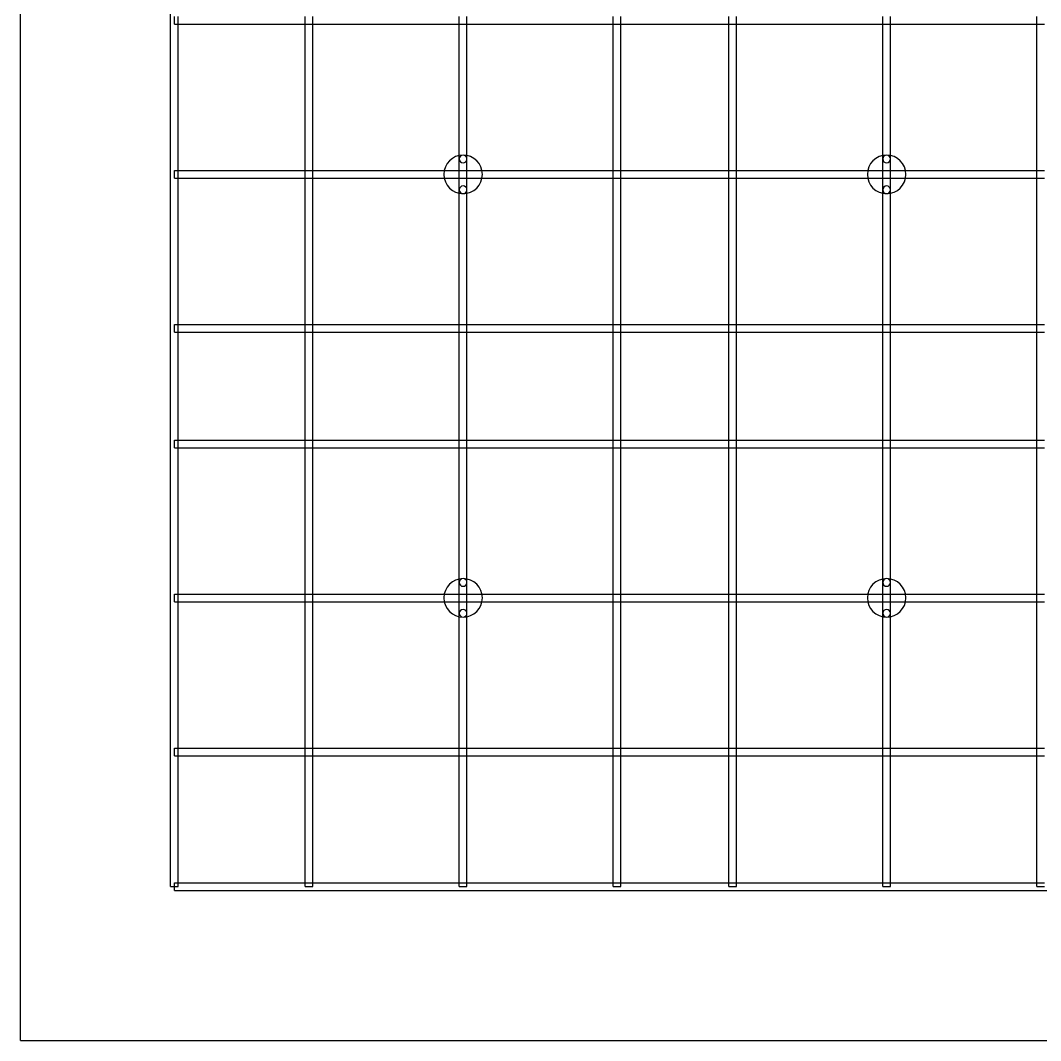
# Model space of a CAD drawing. Header units: millimetres. Extents: x 0 to 500, y 0 to 500.
# Drawn here: x 0 to 132.5, y 0 to 132.5 of the extents above; entities that cross this region are included whole.
import ezdxf

# ---------------------------------------------------------------- set-up
doc = ezdxf.new("R2010")
doc.units = ezdxf.units.MM
doc.layers.add('MDF_Model', color=7, linetype='CONTINUOUS')

msp = doc.modelspace()

# ---------------------------------------------------------------- linework, layer by layer
at = {"layer": 'MDF_Model'}
for p, q in [((0, 0, 6), (0, 500, 6)), ((0, 0), (0, 500)), ((0, 0, 6), (0, 500, 6)), ((0, 0), (0, 500)), ((19.5, 20), (19.5, 480)), ((19.5, 20, 1), (19.5, 480, 1)), ((19.5, 20), (19.5, 480)), ((19.5, 20, 1), (19.5, 480, 1)), ((20, 132, 1), (20, 133, 1)), ((20, 132, 1), (20, 133, 1)), ((20.5, 132, 1), (20.5, 133, 1)), ((20.5, 132, 1), (20.5, 133, 1)), ((37, 132, 1), (37, 133, 1)), ((37, 132, 1), (37, 133, 1)), ((38, 132, 1), (38, 133, 1)), ((38, 132, 1), (38, 133, 1)), ((57, 132, 1), (57, 133, 1)), ((57, 132, 1), (57, 133, 1)), ((58, 132, 1), (58, 133, 1)), ((58, 132, 1), (58, 133, 1)), ((77, 132, 1), (77, 133, 1)), ((77, 132, 1), (77, 133, 1)), ((78, 132, 1), (78, 133, 1)), ((78, 132, 1), (78, 133, 1)), ((92, 132, 1), (92, 133, 1)), ((92, 132, 1), (92, 133, 1)), ((93, 132, 1), (93, 133, 1)), ((93, 132, 1), (93, 133, 1)), ((112, 132, 1), (112, 133, 1)), ((112, 132, 1), (112, 133, 1)), ((113, 132, 1), (113, 133, 1)), ((113, 132, 1), (113, 133, 1)), ((132, 132, 1), (132, 133, 1)), ((132, 132, 1), (132, 133, 1)), ((20, 132, 1), (20.5, 132, 1)), ((20, 132, 1), (20.5, 132, 1)), ((20.5, 113, 1), (20.5, 132, 1)), ((20.5, 113, 1), (20.5, 132, 1)), ((20.5, 132, 1), (20.5, 132)), ((20.5, 113), (20.5, 132)), ((20.5, 132, 1), (37, 132, 1)), ((20.5, 132), (37, 132)), ((20.5, 132, 1), (37, 132, 1)), ((20.5, 132, 1), (20.5, 132)), ((20.5, 113), (20.5, 132)), ((20.5, 132), (37, 132)), ((37, 132), (37, 132, 1)), ((37, 113), (37, 132)), ((37, 132, 1), (38, 132, 1)), ((37, 113, 1), (37, 132, 1)), ((37, 132), (37, 132, 1)), ((37, 113), (37, 132)), ((37, 113, 1), (37, 132, 1)), ((37, 132, 1), (38, 132, 1)), ((38, 132), (57, 132)), ((38, 113), (38, 132)), ((38, 132), (57, 132)), ((38, 132, 1), (57, 132, 1)), ((38, 132), (38, 132, 1)), ((38, 132, 1), (57, 132, 1)), ((38, 113, 1), (38, 132, 1)), ((38, 113, 1), (38, 132, 1)), ((38, 132), (38, 132, 1)), ((38, 113), (38, 132)), ((57, 114.5, 1), (57, 132, 1)), ((57, 132, 1), (58, 132, 1)), ((57, 114.5, 1), (57, 132, 1)), ((57, 132), (57, 132, 1)), ((57, 114.5), (57, 132)), ((57, 132, 1), (58, 132, 1)), ((57, 114.5), (57, 132)), ((57, 132), (57, 132, 1)), ((58, 114.5, 1), (58, 132, 1)), ((58, 114.5, 1), (58, 132, 1)), ((58, 132), (58, 132, 1)), ((58, 114.5), (58, 132)), ((58, 132), (77, 132)), ((58, 114.5), (58, 132)), ((58, 132, 1), (77, 132, 1)), ((58, 132), (77, 132)), ((58, 132, 1), (77, 132, 1)), ((58, 132), (58, 132, 1)), ((77, 113), (77, 132)), ((77, 132), (77, 132, 1)), ((77, 113, 1), (77, 132, 1)), ((77, 132), (77, 132, 1)), ((77, 113), (77, 132)), ((77, 132, 1), (78, 132, 1)), ((77, 113, 1), (77, 132, 1)), ((77, 132, 1), (78, 132, 1)), ((78, 113, 1), (78, 132, 1)), ((78, 132, 1), (92, 132, 1)), ((78, 113, 1), (78, 132, 1)), ((78, 132), (78, 132, 1)), ((78, 113), (78, 132)), ((78, 132), (92, 132)), ((78, 132, 1), (92, 132, 1)), ((78, 132), (78, 132, 1)), ((78, 132), (92, 132)), ((78, 113), (78, 132)), ((92, 132, 1), (93, 132, 1)), ((92, 113, 1), (92, 132, 1)), ((92, 132, 1), (93, 132, 1)), ((92, 132), (92, 132, 1)), ((92, 113, 1), (92, 132, 1)), ((92, 132), (92, 132, 1)), ((92, 113), (92, 132)), ((92, 113), (92, 132)), ((93, 132), (112, 132)), ((93, 113), (93, 132)), ((93, 132), (112, 132)), ((93, 132, 1), (112, 132, 1)), ((93, 132), (93, 132, 1)), ((93, 132, 1), (112, 132, 1)), ((93, 113, 1), (93, 132, 1)), ((93, 132), (93, 132, 1)), ((93, 113), (93, 132)), ((93, 113, 1), (93, 132, 1)), ((112, 114.5, 1), (112, 132, 1)), ((112, 132, 1), (113, 132, 1)), ((112, 114.5, 1), (112, 132, 1)), ((112, 132), (112, 132, 1)), ((112, 114.5), (112, 132)), ((112, 132, 1), (113, 132, 1)), ((112, 114.5), (112, 132)), ((112, 132), (112, 132, 1)), ((113, 114.5, 1), (113, 132, 1)), ((113, 114.5, 1), (113, 132, 1)), ((113, 132), (113, 132, 1)), ((113, 114.5), (113, 132)), ((113, 132), (132, 132)), ((113, 114.5), (113, 132)), ((113, 132, 1), (132, 132, 1)), ((113, 132), (132, 132)), ((113, 132, 1), (132, 132, 1)), ((113, 132), (113, 132, 1)), ((132, 113), (132, 132)), ((132, 132), (132, 132, 1)), ((132, 113, 1), (132, 132, 1)), ((132, 132), (132, 132, 1)), ((132, 113), (132, 132)), ((132, 132, 1), (133, 132, 1)), ((132, 113, 1), (132, 132, 1)), ((132, 132, 1), (133, 132, 1)), ((57, 113, 1), (57, 114.5, 1)), ((57, 113, 1), (57, 114.5, 1)), ((57, 114.5), (57, 114.5, 1)), ((57, 113), (57, 114.5)), ((57, 114.5), (57, 114.5, 1)), ((57, 113), (57, 114.5)), ((57.5, 115, 3), (57.5, 115, 6)), ((57.5, 115, 3), (57.5, 115, 6)), ((58, 114.5, 1), (58, 114.5, 3)), ((58, 114.5, 1), (58, 114.5, 3)), ((58, 113, 1), (58, 114.5, 1)), ((58, 113, 1), (58, 114.5, 1)), ((58, 114.5), (58, 114.5, 1)), ((58, 113), (58, 114.5)), ((58, 114.5), (58, 114.5, 1)), ((58, 113), (58, 114.5)), ((112, 113, 1), (112, 114.5, 1)), ((112, 113, 1), (112, 114.5, 1)), ((112, 114.5), (112, 114.5, 1)), ((112, 113), (112, 114.5)), ((112, 114.5), (112, 114.5, 1)), ((112, 113), (112, 114.5)), ((112.5, 115, 3), (112.5, 115, 6)), ((112.5, 115, 3), (112.5, 115, 6)), ((113, 114.5, 1), (113, 114.5, 3)), ((113, 114.5, 1), (113, 114.5, 3)), ((113, 113, 1), (113, 114.5, 1)), ((113, 113, 1), (113, 114.5, 1)), ((113, 114.5), (113, 114.5, 1)), ((113, 113), (113, 114.5)), ((113, 114.5), (113, 114.5, 1)), ((113, 113), (113, 114.5)), ((20, 113, 1), (20.5, 113, 1)), ((20, 112, 1), (20, 113, 1)), ((20, 113, 1), (20.5, 113, 1)), ((20, 112, 1), (20, 113, 1)), ((20.5, 113, 1), (20.5, 113)), ((20.5, 112, 1), (20.5, 113, 1)), ((20.5, 113), (37, 113)), ((20.5, 113), (37, 113)), ((20.5, 113, 1), (37, 113, 1)), ((20.5, 113, 1), (20.5, 113)), ((20.5, 113, 1), (37, 113, 1)), ((20.5, 112, 1), (20.5, 113, 1)), ((37, 113), (37, 113, 1)), ((37, 112, 1), (37, 113, 1)), ((37, 113), (37, 113, 1)), ((37, 112, 1), (37, 113, 1)), ((37, 113, 1), (38, 113, 1)), ((37, 113, 1), (38, 113, 1)), ((38, 112, 1), (38, 113, 1)), ((38, 113, 1), (57, 113, 1)), ((38, 112, 1), (38, 113, 1)), ((38, 113), (57, 113)), ((38, 113), (57, 113)), ((38, 113, 1), (57, 113, 1)), ((38, 113), (38, 113, 1)), ((38, 113), (38, 113, 1)), ((57, 113, 1), (58, 113, 1)), ((57, 112, 1), (57, 113, 1)), ((57, 113, 1), (58, 113, 1)), ((57, 113), (57, 113, 1)), ((57, 112, 1), (57, 113, 1)), ((57, 113), (57, 113, 1)), ((58, 112, 1), (58, 113, 1)), ((58, 113), (58, 113, 1)), ((58, 113, 1), (77, 113, 1)), ((58, 112, 1), (58, 113, 1)), ((58, 113), (77, 113)), ((58, 113), (77, 113)), ((58, 113, 1), (77, 113, 1)), ((58, 113), (58, 113, 1)), ((77, 112, 1), (77, 113, 1)), ((77, 113), (77, 113, 1)), ((77, 112, 1), (77, 113, 1)), ((77, 113, 1), (78, 113, 1)), ((77, 113), (77, 113, 1)), ((77, 113, 1), (78, 113, 1)), ((78, 112, 1), (78, 113, 1)), ((78, 113, 1), (92, 113, 1)), ((78, 112, 1), (78, 113, 1)), ((78, 113), (78, 113, 1)), ((78, 113), (92, 113)), ((78, 113, 1), (92, 113, 1)), ((78, 113), (78, 113, 1)), ((78, 113), (92, 113)), ((92, 112, 1), (92, 113, 1)), ((92, 113, 1), (93, 113, 1)), ((92, 112, 1), (92, 113, 1)), ((92, 113, 1), (93, 113, 1)), ((92, 113), (92, 113, 1)), ((92, 113), (92, 113, 1)), ((93, 113, 1), (112, 113, 1)), ((93, 112, 1), (93, 113, 1)), ((93, 113), (112, 113)), ((93, 113), (112, 113)), ((93, 113, 1), (112, 113, 1)), ((93, 113), (93, 113, 1)), ((93, 112, 1), (93, 113, 1)), ((93, 113), (93, 113, 1)), ((112, 113, 1), (113, 113, 1)), ((112, 112, 1), (112, 113, 1)), ((112, 113, 1), (113, 113, 1)), ((112, 113), (112, 113, 1)), ((112, 112, 1), (112, 113, 1)), ((112, 113), (112, 113, 1)), ((113, 112, 1), (113, 113, 1)), ((113, 113), (113, 113, 1)), ((113, 113, 1), (132, 113, 1)), ((113, 112, 1), (113, 113, 1)), ((113, 113), (132, 113)), ((113, 113), (132, 113)), ((113, 113, 1), (132, 113, 1)), ((113, 113), (113, 113, 1)), ((132, 112, 1), (132, 113, 1)), ((132, 113), (132, 113, 1)), ((132, 112, 1), (132, 113, 1)), ((132, 113, 1), (133, 113, 1)), ((132, 113), (132, 113, 1)), ((132, 113, 1), (133, 113, 1)), ((20, 112, 1), (20.5, 112, 1)), ((20, 112, 1), (20.5, 112, 1)), ((20.5, 93, 1), (20.5, 112, 1)), ((20.5, 93, 1), (20.5, 112, 1)), ((20.5, 112, 1), (20.5, 112)), ((20.5, 93), (20.5, 112)), ((20.5, 112, 1), (37, 112, 1)), ((20.5, 112), (37, 112)), ((20.5, 112, 1), (37, 112, 1)), ((20.5, 112, 1), (20.5, 112)), ((20.5, 93), (20.5, 112)), ((20.5, 112), (37, 112)), ((37, 112), (37, 112, 1)), ((37, 93), (37, 112)), ((37, 112, 1), (38, 112, 1)), ((37, 93, 1), (37, 112, 1)), ((37, 112), (37, 112, 1)), ((37, 93), (37, 112)), ((37, 93, 1), (37, 112, 1)), ((37, 112, 1), (38, 112, 1)), ((38, 112), (57, 112)), ((38, 93), (38, 112)), ((38, 112), (57, 112)), ((38, 112, 1), (57, 112, 1)), ((38, 112), (38, 112, 1)), ((38, 112, 1), (57, 112, 1)), ((38, 93, 1), (38, 112, 1)), ((38, 93, 1), (38, 112, 1)), ((38, 112), (38, 112, 1)), ((38, 93), (38, 112)), ((57, 110.5, 1), (57, 112, 1)), ((57, 112, 1), (58, 112, 1)), ((57, 110.5, 1), (57, 112, 1)), ((57, 112), (57, 112, 1)), ((57, 110.5), (57, 112)), ((57, 112, 1), (58, 112, 1)), ((57, 110.5), (57, 112)), ((57, 112), (57, 112, 1)), ((58, 110.5, 1), (58, 112, 1)), ((58, 110.5, 1), (58, 112, 1)), ((58, 112), (58, 112, 1)), ((58, 110.5), (58, 112)), ((58, 112), (77, 112)), ((58, 110.5), (58, 112)), ((58, 112, 1), (77, 112, 1)), ((58, 112), (77, 112)), ((58, 112, 1), (77, 112, 1)), ((58, 112), (58, 112, 1)), ((60, 112.5, 3), (60, 112.5, 6)), ((60, 112.5, 3), (60, 112.5, 6)), ((77, 93), (77, 112)), ((77, 112), (77, 112, 1)), ((77, 93, 1), (77, 112, 1)), ((77, 112), (77, 112, 1)), ((77, 93), (77, 112)), ((77, 112, 1), (78, 112, 1)), ((77, 93, 1), (77, 112, 1)), ((77, 112, 1), (78, 112, 1)), ((78, 93, 1), (78, 112, 1)), ((78, 112, 1), (92, 112, 1)), ((78, 93, 1), (78, 112, 1)), ((78, 112), (78, 112, 1)), ((78, 93), (78, 112)), ((78, 112), (92, 112)), ((78, 112, 1), (92, 112, 1)), ((78, 112), (78, 112, 1)), ((78, 112), (92, 112)), ((78, 93), (78, 112)), ((92, 112, 1), (93, 112, 1)), ((92, 93, 1), (92, 112, 1)), ((92, 112, 1), (93, 112, 1)), ((92, 112), (92, 112, 1)), ((92, 93, 1), (92, 112, 1)), ((92, 112), (92, 112, 1)), ((92, 93), (92, 112)), ((92, 93), (92, 112)), ((93, 112), (112, 112)), ((93, 93), (93, 112)), ((93, 112), (112, 112)), ((93, 112, 1), (112, 112, 1)), ((93, 112), (93, 112, 1)), ((93, 112, 1), (112, 112, 1)), ((93, 93, 1), (93, 112, 1)), ((93, 112), (93, 112, 1)), ((93, 93), (93, 112)), ((93, 93, 1), (93, 112, 1)), ((112, 110.5, 1), (112, 112, 1)), ((112, 112, 1), (113, 112, 1)), ((112, 110.5, 1), (112, 112, 1)), ((112, 112), (112, 112, 1)), ((112, 110.5), (112, 112)), ((112, 112, 1), (113, 112, 1)), ((112, 110.5), (112, 112)), ((112, 112), (112, 112, 1)), ((113, 110.5, 1), (113, 112, 1)), ((113, 110.5, 1), (113, 112, 1)), ((113, 112), (113, 112, 1)), ((113, 110.5), (113, 112)), ((113, 112), (132, 112)), ((113, 110.5), (113, 112)), ((113, 112, 1), (132, 112, 1)), ((113, 112), (132, 112)), ((113, 112, 1), (132, 112, 1)), ((113, 112), (113, 112, 1)), ((115, 112.5, 3), (115, 112.5, 6)), ((115, 112.5, 3), (115, 112.5, 6)), ((132, 93), (132, 112)), ((132, 112), (132, 112, 1)), ((132, 93, 1), (132, 112, 1)), ((132, 112), (132, 112, 1)), ((132, 93), (132, 112)), ((132, 112, 1), (133, 112, 1)), ((132, 93, 1), (132, 112, 1)), ((132, 112, 1), (133, 112, 1)), ((57, 93, 1), (57, 110.5, 1)), ((57, 93, 1), (57, 110.5, 1)), ((57, 110.5), (57, 110.5, 1)), ((57, 93), (57, 110.5)), ((57, 110.5), (57, 110.5, 1)), ((57, 93), (57, 110.5)), ((57.5, 110, 3), (57.5, 110, 6)), ((57.5, 110, 3), (57.5, 110, 6)), ((58, 110.5, 1), (58, 110.5, 3)), ((58, 110.5, 1), (58, 110.5, 3)), ((58, 93, 1), (58, 110.5, 1)), ((58, 93, 1), (58, 110.5, 1)), ((58, 110.5), (58, 110.5, 1)), ((58, 93), (58, 110.5)), ((58, 110.5), (58, 110.5, 1)), ((58, 93), (58, 110.5)), ((112, 93, 1), (112, 110.5, 1)), ((112, 93, 1), (112, 110.5, 1)), ((112, 110.5), (112, 110.5, 1)), ((112, 93), (112, 110.5)), ((112, 110.5), (112, 110.5, 1)), ((112, 93), (112, 110.5)), ((112.5, 110, 3), (112.5, 110, 6)), ((112.5, 110, 3), (112.5, 110, 6)), ((113, 110.5, 1), (113, 110.5, 3)), ((113, 110.5, 1), (113, 110.5, 3)), ((113, 93, 1), (113, 110.5, 1)), ((113, 93, 1), (113, 110.5, 1)), ((113, 110.5), (113, 110.5, 1)), ((113, 93), (113, 110.5)), ((113, 110.5), (113, 110.5, 1)), ((113, 93), (113, 110.5)), ((20, 93, 1), (20.5, 93, 1)), ((20, 92, 1), (20, 93, 1)), ((20, 93, 1), (20.5, 93, 1)), ((20, 92, 1), (20, 93, 1)), ((20.5, 93, 1), (20.5, 93)), ((20.5, 92, 1), (20.5, 93, 1)), ((20.5, 93), (37, 93)), ((20.5, 93), (37, 93)), ((20.5, 93, 1), (37, 93, 1)), ((20.5, 93, 1), (20.5, 93)), ((20.5, 93, 1), (37, 93, 1)), ((20.5, 92, 1), (20.5, 93, 1)), ((37, 93), (37, 93, 1)), ((37, 92, 1), (37, 93, 1)), ((37, 93), (37, 93, 1)), ((37, 92, 1), (37, 93, 1)), ((37, 93, 1), (38, 93, 1)), ((37, 93, 1), (38, 93, 1)), ((38, 92, 1), (38, 93, 1)), ((38, 93), (57, 93)), ((38, 93), (57, 93)), ((38, 93, 1), (57, 93, 1)), ((38, 93), (38, 93, 1)), ((38, 93, 1), (57, 93, 1)), ((38, 92, 1), (38, 93, 1)), ((38, 93), (38, 93, 1)), ((57, 93, 1), (58, 93, 1)), ((57, 93), (57, 93, 1)), ((57, 92, 1), (57, 93, 1)), ((57, 93, 1), (58, 93, 1)), ((57, 93), (57, 93, 1)), ((57, 92, 1), (57, 93, 1)), ((58, 93), (58, 93, 1)), ((58, 92, 1), (58, 93, 1)), ((58, 93), (77, 93)), ((58, 93), (77, 93)), ((58, 93, 1), (77, 93, 1)), ((58, 93), (58, 93, 1)), ((58, 93, 1), (77, 93, 1)), ((58, 92, 1), (58, 93, 1)), ((77, 93), (77, 93, 1)), ((77, 92, 1), (77, 93, 1)), ((77, 93), (77, 93, 1)), ((77, 92, 1), (77, 93, 1)), ((77, 93, 1), (78, 93, 1)), ((77, 93, 1), (78, 93, 1)), ((78, 92, 1), (78, 93, 1)), ((78, 93, 1), (92, 93, 1)), ((78, 92, 1), (78, 93, 1)), ((78, 93), (78, 93, 1)), ((78, 93), (92, 93)), ((78, 93, 1), (92, 93, 1)), ((78, 93), (78, 93, 1)), ((78, 93), (92, 93)), ((92, 92, 1), (92, 93, 1)), ((92, 93, 1), (93, 93, 1)), ((92, 92, 1), (92, 93, 1)), ((92, 93, 1), (93, 93, 1)), ((92, 93), (92, 93, 1)), ((92, 93), (92, 93, 1)), ((93, 93), (112, 93)), ((93, 93), (112, 93)), ((93, 93, 1), (112, 93, 1)), ((93, 93), (93, 93, 1)), ((93, 93, 1), (112, 93, 1)), ((93, 92, 1), (93, 93, 1)), ((93, 93), (93, 93, 1)), ((93, 92, 1), (93, 93, 1)), ((112, 93, 1), (113, 93, 1)), ((112, 93), (112, 93, 1)), ((112, 92, 1), (112, 93, 1)), ((112, 93, 1), (113, 93, 1)), ((112, 93), (112, 93, 1)), ((112, 92, 1), (112, 93, 1)), ((113, 93), (113, 93, 1)), ((113, 92, 1), (113, 93, 1)), ((113, 93), (132, 93)), ((113, 93), (132, 93)), ((113, 93, 1), (132, 93, 1)), ((113, 93), (113, 93, 1)), ((113, 93, 1), (132, 93, 1)), ((113, 92, 1), (113, 93, 1)), ((132, 93), (132, 93, 1)), ((132, 92, 1), (132, 93, 1)), ((132, 93), (132, 93, 1)), ((132, 92, 1), (132, 93, 1)), ((132, 93, 1), (133, 93, 1)), ((132, 93, 1), (133, 93, 1)), ((20, 92, 1), (20.5, 92, 1)), ((20, 92, 1), (20.5, 92, 1)), ((20.5, 78, 1), (20.5, 92, 1)), ((20.5, 78, 1), (20.5, 92, 1)), ((20.5, 92, 1), (20.5, 92)), ((20.5, 78), (20.5, 92)), ((20.5, 92, 1), (37, 92, 1)), ((20.5, 92), (37, 92)), ((20.5, 92, 1), (37, 92, 1)), ((20.5, 92, 1), (20.5, 92)), ((20.5, 78), (20.5, 92)), ((20.5, 92), (37, 92)), ((37, 92), (37, 92, 1)), ((37, 78), (37, 92)), ((37, 92, 1), (38, 92, 1)), ((37, 78, 1), (37, 92, 1)), ((37, 92), (37, 92, 1)), ((37, 78), (37, 92)), ((37, 78, 1), (37, 92, 1)), ((37, 92, 1), (38, 92, 1)), ((38, 92, 1), (57, 92, 1)), ((38, 78, 1), (38, 92, 1)), ((38, 92), (57, 92)), ((38, 92, 1), (57, 92, 1)), ((38, 92), (38, 92, 1)), ((38, 78, 1), (38, 92, 1)), ((38, 92), (38, 92, 1)), ((38, 78), (38, 92)), ((38, 92), (57, 92)), ((38, 78), (38, 92)), ((57, 92, 1), (58, 92, 1)), ((57, 78, 1), (57, 92, 1)), ((57, 92, 1), (58, 92, 1)), ((57, 78, 1), (57, 92, 1)), ((57, 92), (57, 92, 1)), ((57, 78), (57, 92)), ((57, 92), (57, 92, 1)), ((57, 78), (57, 92)), ((58, 78, 1), (58, 92, 1)), ((58, 92, 1), (77, 92, 1)), ((58, 78, 1), (58, 92, 1)), ((58, 92), (58, 92, 1)), ((58, 78), (58, 92)), ((58, 92), (77, 92)), ((58, 92, 1), (77, 92, 1)), ((58, 92), (58, 92, 1)), ((58, 78), (58, 92)), ((58, 92), (77, 92)), ((77, 92, 1), (78, 92, 1)), ((77, 92), (77, 92, 1)), ((77, 78), (77, 92)), ((77, 78, 1), (77, 92, 1)), ((77, 92), (77, 92, 1)), ((77, 78), (77, 92)), ((77, 78, 1), (77, 92, 1)), ((77, 92, 1), (78, 92, 1)), ((78, 78, 1), (78, 92, 1)), ((78, 92, 1), (92, 92, 1)), ((78, 78, 1), (78, 92, 1)), ((78, 92), (78, 92, 1)), ((78, 78), (78, 92)), ((78, 92), (92, 92)), ((78, 92, 1), (92, 92, 1)), ((78, 92), (78, 92, 1)), ((78, 92), (92, 92)), ((78, 78), (78, 92)), ((92, 92, 1), (93, 92, 1)), ((92, 78, 1), (92, 92, 1)), ((92, 92, 1), (93, 92, 1)), ((92, 78, 1), (92, 92, 1)), ((92, 92), (92, 92, 1)), ((92, 78), (92, 92)), ((92, 92), (92, 92, 1)), ((92, 78), (92, 92)), ((93, 92, 1), (112, 92, 1)), ((93, 92), (112, 92)), ((93, 92, 1), (112, 92, 1)), ((93, 92), (93, 92, 1)), ((93, 92), (112, 92)), ((93, 78), (93, 92)), ((93, 78, 1), (93, 92, 1)), ((93, 92), (93, 92, 1)), ((93, 78), (93, 92)), ((93, 78, 1), (93, 92, 1)), ((112, 92, 1), (113, 92, 1)), ((112, 78, 1), (112, 92, 1)), ((112, 92, 1), (113, 92, 1)), ((112, 78, 1), (112, 92, 1)), ((112, 92), (112, 92, 1)), ((112, 78), (112, 92)), ((112, 92), (112, 92, 1)), ((112, 78), (112, 92)), ((113, 78, 1), (113, 92, 1)), ((113, 92, 1), (132, 92, 1)), ((113, 78, 1), (113, 92, 1)), ((113, 92), (113, 92, 1)), ((113, 78), (113, 92)), ((113, 92), (132, 92)), ((113, 92, 1), (132, 92, 1)), ((113, 92), (113, 92, 1)), ((113, 78), (113, 92)), ((113, 92), (132, 92)), ((132, 92, 1), (133, 92, 1)), ((132, 92), (132, 92, 1)), ((132, 78), (132, 92)), ((132, 78, 1), (132, 92, 1)), ((132, 92), (132, 92, 1)), ((132, 78), (132, 92)), ((132, 78, 1), (132, 92, 1)), ((132, 92, 1), (133, 92, 1)), ((20, 78, 1), (20.5, 78, 1)), ((20, 77, 1), (20, 78, 1)), ((20, 78, 1), (20.5, 78, 1)), ((20, 77, 1), (20, 78, 1)), ((20, 77, 1), (20.5, 77, 1)), ((20, 77, 1), (20.5, 77, 1)), ((20.5, 78, 1), (20.5, 78)), ((20.5, 77, 1), (20.5, 78, 1)), ((20.5, 78), (37, 78)), ((20.5, 78), (37, 78)), ((20.5, 78, 1), (37, 78, 1)), ((20.5, 78, 1), (20.5, 78)), ((20.5, 78, 1), (37, 78, 1)), ((20.5, 77, 1), (20.5, 78, 1)), ((20.5, 58, 1), (20.5, 77, 1)), ((20.5, 58, 1), (20.5, 77, 1)), ((20.5, 77, 1), (20.5, 77)), ((20.5, 58), (20.5, 77)), ((20.5, 77, 1), (37, 77, 1)), ((20.5, 77), (37, 77)), ((20.5, 77, 1), (37, 77, 1)), ((20.5, 77, 1), (20.5, 77)), ((20.5, 58), (20.5, 77)), ((20.5, 77), (37, 77)), ((37, 78), (37, 78, 1)), ((37, 77, 1), (37, 78, 1)), ((37, 78), (37, 78, 1)), ((37, 77, 1), (37, 78, 1)), ((37, 78, 1), (38, 78, 1)), ((37, 78, 1), (38, 78, 1)), ((37, 77), (37, 77, 1)), ((37, 58), (37, 77)), ((37, 77, 1), (38, 77, 1)), ((37, 58, 1), (37, 77, 1)), ((37, 77), (37, 77, 1)), ((37, 58), (37, 77)), ((37, 58, 1), (37, 77, 1)), ((37, 77, 1), (38, 77, 1)), ((38, 77, 1), (38, 78, 1)), ((38, 78, 1), (57, 78, 1)), ((38, 77, 1), (38, 78, 1)), ((38, 78), (57, 78)), ((38, 78, 1), (57, 78, 1)), ((38, 78), (38, 78, 1)), ((38, 78), (38, 78, 1)), ((38, 78), (57, 78)), ((38, 77), (57, 77)), ((38, 58), (38, 77)), ((38, 77), (57, 77)), ((38, 77, 1), (57, 77, 1)), ((38, 77), (38, 77, 1)), ((38, 77, 1), (57, 77, 1)), ((38, 58, 1), (38, 77, 1)), ((38, 58, 1), (38, 77, 1)), ((38, 77), (38, 77, 1)), ((38, 58), (38, 77)), ((57, 77, 1), (57, 78, 1)), ((57, 78, 1), (58, 78, 1)), ((57, 77, 1), (57, 78, 1)), ((57, 78, 1), (58, 78, 1)), ((57, 78), (57, 78, 1)), ((57, 78), (57, 78, 1)), ((57, 59.5, 1), (57, 77, 1)), ((57, 77, 1), (58, 77, 1)), ((57, 59.5, 1), (57, 77, 1)), ((57, 77), (57, 77, 1)), ((57, 59.5), (57, 77)), ((57, 77, 1), (58, 77, 1)), ((57, 59.5), (57, 77)), ((57, 77), (57, 77, 1)), ((58, 77, 1), (58, 78, 1)), ((58, 78, 1), (77, 78, 1)), ((58, 77, 1), (58, 78, 1)), ((58, 78), (58, 78, 1)), ((58, 78), (77, 78)), ((58, 78, 1), (77, 78, 1)), ((58, 78), (58, 78, 1)), ((58, 78), (77, 78)), ((58, 59.5, 1), (58, 77, 1)), ((58, 59.5, 1), (58, 77, 1)), ((58, 77), (58, 77, 1)), ((58, 59.5), (58, 77)), ((58, 77), (77, 77)), ((58, 59.5), (58, 77)), ((58, 77, 1), (77, 77, 1)), ((58, 77), (77, 77)), ((58, 77, 1), (77, 77, 1)), ((58, 77), (58, 77, 1)), ((77, 77, 1), (77, 78, 1)), ((77, 78), (77, 78, 1)), ((77, 77, 1), (77, 78, 1)), ((77, 78, 1), (78, 78, 1)), ((77, 78), (77, 78, 1)), ((77, 78, 1), (78, 78, 1)), ((77, 58), (77, 77)), ((77, 77), (77, 77, 1)), ((77, 58, 1), (77, 77, 1)), ((77, 77), (77, 77, 1)), ((77, 58), (77, 77)), ((77, 77, 1), (78, 77, 1)), ((77, 58, 1), (77, 77, 1)), ((77, 77, 1), (78, 77, 1)), ((78, 77, 1), (78, 78, 1)), ((78, 78, 1), (92, 78, 1)), ((78, 77, 1), (78, 78, 1)), ((78, 78), (78, 78, 1)), ((78, 78), (92, 78)), ((78, 78, 1), (92, 78, 1)), ((78, 78), (78, 78, 1)), ((78, 78), (92, 78)), ((78, 58, 1), (78, 77, 1)), ((78, 77, 1), (92, 77, 1)), ((78, 58, 1), (78, 77, 1)), ((78, 77), (78, 77, 1)), ((78, 58), (78, 77)), ((78, 77), (92, 77)), ((78, 77, 1), (92, 77, 1)), ((78, 77), (78, 77, 1)), ((78, 77), (92, 77)), ((78, 58), (78, 77)), ((92, 77, 1), (92, 78, 1)), ((92, 78, 1), (93, 78, 1)), ((92, 77, 1), (92, 78, 1)), ((92, 78, 1), (93, 78, 1)), ((92, 78), (92, 78, 1)), ((92, 78), (92, 78, 1)), ((92, 77, 1), (93, 77, 1)), ((92, 58, 1), (92, 77, 1)), ((92, 77, 1), (93, 77, 1)), ((92, 77), (92, 77, 1)), ((92, 58, 1), (92, 77, 1)), ((92, 77), (92, 77, 1)), ((92, 58), (92, 77)), ((92, 58), (92, 77)), ((93, 78, 1), (112, 78, 1)), ((93, 77, 1), (93, 78, 1)), ((93, 78), (112, 78)), ((93, 78, 1), (112, 78, 1)), ((93, 78), (93, 78, 1)), ((93, 77, 1), (93, 78, 1)), ((93, 78), (112, 78)), ((93, 78), (93, 78, 1)), ((93, 77), (112, 77)), ((93, 58), (93, 77)), ((93, 77), (112, 77)), ((93, 77, 1), (112, 77, 1)), ((93, 77), (93, 77, 1)), ((93, 77, 1), (112, 77, 1)), ((93, 58, 1), (93, 77, 1)), ((93, 77), (93, 77, 1)), ((93, 58), (93, 77)), ((93, 58, 1), (93, 77, 1)), ((112, 77, 1), (112, 78, 1)), ((112, 78, 1), (113, 78, 1)), ((112, 77, 1), (112, 78, 1)), ((112, 78, 1), (113, 78, 1)), ((112, 78), (112, 78, 1)), ((112, 78), (112, 78, 1)), ((112, 59.5, 1), (112, 77, 1)), ((112, 77, 1), (113, 77, 1)), ((112, 59.5, 1), (112, 77, 1)), ((112, 77), (112, 77, 1)), ((112, 59.5), (112, 77)), ((112, 77, 1), (113, 77, 1)), ((112, 59.5), (112, 77)), ((112, 77), (112, 77, 1)), ((113, 77, 1), (113, 78, 1)), ((113, 78, 1), (132, 78, 1)), ((113, 77, 1), (113, 78, 1)), ((113, 78), (113, 78, 1)), ((113, 78), (132, 78)), ((113, 78, 1), (132, 78, 1)), ((113, 78), (113, 78, 1)), ((113, 78), (132, 78)), ((113, 59.5, 1), (113, 77, 1)), ((113, 59.5, 1), (113, 77, 1)), ((113, 77), (113, 77, 1)), ((113, 59.5), (113, 77)), ((113, 77), (132, 77)), ((113, 59.5), (113, 77)), ((113, 77, 1), (132, 77, 1)), ((113, 77), (132, 77)), ((113, 77, 1), (132, 77, 1)), ((113, 77), (113, 77, 1)), ((132, 77, 1), (132, 78, 1)), ((132, 78), (132, 78, 1)), ((132, 77, 1), (132, 78, 1)), ((132, 78, 1), (133, 78, 1)), ((132, 78), (132, 78, 1)), ((132, 78, 1), (133, 78, 1)), ((132, 58), (132, 77)), ((132, 77), (132, 77, 1)), ((132, 58, 1), (132, 77, 1)), ((132, 77), (132, 77, 1)), ((132, 58), (132, 77)), ((132, 77, 1), (133, 77, 1)), ((132, 58, 1), (132, 77, 1)), ((132, 77, 1), (133, 77, 1)), ((57.5, 60, 3), (57.5, 60, 6)), ((57.5, 60, 3), (57.5, 60, 6)), ((112.5, 60, 3), (112.5, 60, 6)), ((112.5, 60, 3), (112.5, 60, 6)), ((57, 58, 1), (57, 59.5, 1)), ((57, 58, 1), (57, 59.5, 1)), ((57, 59.5), (57, 59.5, 1)), ((57, 58), (57, 59.5)), ((57, 59.5), (57, 59.5, 1)), ((57, 58), (57, 59.5)), ((58, 59.5, 1), (58, 59.5, 3)), ((58, 59.5, 1), (58, 59.5, 3)), ((58, 58, 1), (58, 59.5, 1)), ((58, 58, 1), (58, 59.5, 1)), ((58, 59.5), (58, 59.5, 1)), ((58, 58), (58, 59.5)), ((58, 59.5), (58, 59.5, 1)), ((58, 58), (58, 59.5)), ((112, 58, 1), (112, 59.5, 1)), ((112, 58, 1), (112, 59.5, 1)), ((112, 59.5), (112, 59.5, 1)), ((112, 58), (112, 59.5)), ((112, 59.5), (112, 59.5, 1)), ((112, 58), (112, 59.5)), ((113, 59.5, 1), (113, 59.5, 3)), ((113, 59.5, 1), (113, 59.5, 3)), ((113, 58, 1), (113, 59.5, 1)), ((113, 58, 1), (113, 59.5, 1)), ((113, 59.5), (113, 59.5, 1)), ((113, 58), (113, 59.5)), ((113, 59.5), (113, 59.5, 1)), ((113, 58), (113, 59.5)), ((20, 58, 1), (20.5, 58, 1)), ((20, 57, 1), (20, 58, 1)), ((20, 58, 1), (20.5, 58, 1)), ((20, 57, 1), (20, 58, 1)), ((20, 57, 1), (20.5, 57, 1)), ((20, 57, 1), (20.5, 57, 1)), ((20.5, 58, 1), (20.5, 58)), ((20.5, 57, 1), (20.5, 58, 1)), ((20.5, 58), (37, 58)), ((20.5, 58), (37, 58)), ((20.5, 58, 1), (37, 58, 1)), ((20.5, 58, 1), (20.5, 58)), ((20.5, 58, 1), (37, 58, 1)), ((20.5, 57, 1), (20.5, 58, 1)), ((20.5, 38, 1), (20.5, 57, 1)), ((20.5, 38, 1), (20.5, 57, 1)), ((20.5, 57, 1), (20.5, 57)), ((20.5, 38), (20.5, 57)), ((20.5, 57, 1), (37, 57, 1)), ((20.5, 57), (37, 57)), ((20.5, 57, 1), (37, 57, 1)), ((20.5, 57, 1), (20.5, 57)), ((20.5, 38), (20.5, 57)), ((20.5, 57), (37, 57)), ((37, 58), (37, 58, 1)), ((37, 57, 1), (37, 58, 1)), ((37, 58), (37, 58, 1)), ((37, 57, 1), (37, 58, 1)), ((37, 58, 1), (38, 58, 1)), ((37, 58, 1), (38, 58, 1)), ((37, 57), (37, 57, 1)), ((37, 38), (37, 57)), ((37, 57, 1), (38, 57, 1)), ((37, 38, 1), (37, 57, 1)), ((37, 57), (37, 57, 1)), ((37, 38), (37, 57)), ((37, 38, 1), (37, 57, 1)), ((37, 57, 1), (38, 57, 1)), ((38, 57, 1), (38, 58, 1)), ((38, 58, 1), (57, 58, 1)), ((38, 57, 1), (38, 58, 1)), ((38, 58), (57, 58)), ((38, 58), (57, 58)), ((38, 58, 1), (57, 58, 1)), ((38, 58), (38, 58, 1)), ((38, 58), (38, 58, 1)), ((38, 38), (38, 57)), ((38, 57), (57, 57)), ((38, 57), (57, 57)), ((38, 57, 1), (57, 57, 1)), ((38, 57), (38, 57, 1)), ((38, 57, 1), (57, 57, 1)), ((38, 38, 1), (38, 57, 1)), ((38, 38, 1), (38, 57, 1)), ((38, 57), (38, 57, 1)), ((38, 38), (38, 57)), ((57, 58, 1), (58, 58, 1)), ((57, 57, 1), (57, 58, 1)), ((57, 58, 1), (58, 58, 1)), ((57, 58), (57, 58, 1)), ((57, 57, 1), (57, 58, 1)), ((57, 58), (57, 58, 1)), ((57, 55.5, 1), (57, 57, 1)), ((57, 57, 1), (58, 57, 1)), ((57, 55.5, 1), (57, 57, 1)), ((57, 57), (57, 57, 1)), ((57, 55.5), (57, 57)), ((57, 57, 1), (58, 57, 1)), ((57, 55.5), (57, 57)), ((57, 57), (57, 57, 1)), ((58, 57, 1), (58, 58, 1)), ((58, 58), (58, 58, 1)), ((58, 58, 1), (77, 58, 1)), ((58, 57, 1), (58, 58, 1)), ((58, 58), (77, 58)), ((58, 58), (77, 58)), ((58, 58, 1), (77, 58, 1)), ((58, 58), (58, 58, 1)), ((58, 55.5, 1), (58, 57, 1)), ((58, 55.5, 1), (58, 57, 1)), ((58, 57), (58, 57, 1)), ((58, 55.5), (58, 57)), ((58, 55.5), (58, 57)), ((58, 57), (77, 57)), ((58, 57, 1), (77, 57, 1)), ((58, 57), (77, 57)), ((58, 57, 1), (77, 57, 1)), ((58, 57), (58, 57, 1)), ((60, 57.5, 3), (60, 57.5, 6)), ((60, 57.5, 3), (60, 57.5, 6)), ((77, 57, 1), (77, 58, 1)), ((77, 58), (77, 58, 1)), ((77, 57, 1), (77, 58, 1)), ((77, 58, 1), (78, 58, 1)), ((77, 58), (77, 58, 1)), ((77, 58, 1), (78, 58, 1)), ((77, 38), (77, 57)), ((77, 57), (77, 57, 1)), ((77, 38, 1), (77, 57, 1)), ((77, 57, 1), (78, 57, 1)), ((77, 38, 1), (77, 57, 1)), ((77, 57), (77, 57, 1)), ((77, 38), (77, 57)), ((77, 57, 1), (78, 57, 1)), ((78, 57, 1), (78, 58, 1)), ((78, 58, 1), (92, 58, 1)), ((78, 57, 1), (78, 58, 1)), ((78, 58), (78, 58, 1)), ((78, 58), (92, 58)), ((78, 58, 1), (92, 58, 1)), ((78, 58), (78, 58, 1)), ((78, 58), (92, 58)), ((78, 38, 1), (78, 57, 1)), ((78, 38, 1), (78, 57, 1)), ((78, 57), (78, 57, 1)), ((78, 38), (78, 57)), ((78, 57, 1), (92, 57, 1)), ((78, 57), (92, 57)), ((78, 57, 1), (92, 57, 1)), ((78, 57), (78, 57, 1)), ((78, 38), (78, 57)), ((78, 57), (92, 57)), ((92, 57, 1), (92, 58, 1)), ((92, 58, 1), (93, 58, 1)), ((92, 57, 1), (92, 58, 1)), ((92, 58, 1), (93, 58, 1)), ((92, 58), (92, 58, 1)), ((92, 58), (92, 58, 1)), ((92, 38, 1), (92, 57, 1)), ((92, 57, 1), (93, 57, 1)), ((92, 57, 1), (93, 57, 1)), ((92, 38, 1), (92, 57, 1)), ((92, 57), (92, 57, 1)), ((92, 38), (92, 57)), ((92, 57), (92, 57, 1)), ((92, 38), (92, 57)), ((93, 58, 1), (112, 58, 1)), ((93, 57, 1), (93, 58, 1)), ((93, 58), (112, 58)), ((93, 58), (112, 58)), ((93, 58, 1), (112, 58, 1)), ((93, 58), (93, 58, 1)), ((93, 57, 1), (93, 58, 1)), ((93, 58), (93, 58, 1)), ((93, 38), (93, 57)), ((93, 57), (112, 57)), ((93, 57), (112, 57)), ((93, 57, 1), (112, 57, 1)), ((93, 57), (93, 57, 1)), ((93, 57, 1), (112, 57, 1)), ((93, 38, 1), (93, 57, 1)), ((93, 38, 1), (93, 57, 1)), ((93, 57), (93, 57, 1)), ((93, 38), (93, 57)), ((112, 58, 1), (113, 58, 1)), ((112, 57, 1), (112, 58, 1)), ((112, 58, 1), (113, 58, 1)), ((112, 58), (112, 58, 1)), ((112, 57, 1), (112, 58, 1)), ((112, 58), (112, 58, 1)), ((112, 55.5, 1), (112, 57, 1)), ((112, 57, 1), (113, 57, 1)), ((112, 55.5, 1), (112, 57, 1)), ((112, 57), (112, 57, 1)), ((112, 55.5), (112, 57)), ((112, 57, 1), (113, 57, 1)), ((112, 55.5), (112, 57)), ((112, 57), (112, 57, 1)), ((113, 57, 1), (113, 58, 1)), ((113, 58), (113, 58, 1)), ((113, 58, 1), (132, 58, 1)), ((113, 57, 1), (113, 58, 1)), ((113, 58), (132, 58)), ((113, 58), (132, 58)), ((113, 58, 1), (132, 58, 1)), ((113, 58), (113, 58, 1)), ((113, 55.5, 1), (113, 57, 1)), ((113, 55.5, 1), (113, 57, 1)), ((113, 57), (113, 57, 1)), ((113, 55.5), (113, 57)), ((113, 55.5), (113, 57)), ((113, 57), (132, 57)), ((113, 57, 1), (132, 57, 1)), ((113, 57), (132, 57)), ((113, 57, 1), (132, 57, 1)), ((113, 57), (113, 57, 1)), ((115, 57.5, 3), (115, 57.5, 6)), ((115, 57.5, 3), (115, 57.5, 6)), ((132, 57, 1), (132, 58, 1)), ((132, 58), (132, 58, 1)), ((132, 57, 1), (132, 58, 1)), ((132, 58, 1), (133, 58, 1)), ((132, 58), (132, 58, 1)), ((132, 58, 1), (133, 58, 1)), ((132, 38), (132, 57)), ((132, 57), (132, 57, 1)), ((132, 38, 1), (132, 57, 1)), ((132, 57, 1), (133, 57, 1)), ((132, 38, 1), (132, 57, 1)), ((132, 57), (132, 57, 1)), ((132, 38), (132, 57)), ((132, 57, 1), (133, 57, 1)), ((57, 38, 1), (57, 55.5, 1)), ((57, 38, 1), (57, 55.5, 1)), ((57, 55.5), (57, 55.5, 1)), ((57, 38), (57, 55.5)), ((57, 55.5), (57, 55.5, 1)), ((57, 38), (57, 55.5)), ((57.5, 55, 3), (57.5, 55, 6)), ((57.5, 55, 3), (57.5, 55, 6)), ((58, 55.5, 1), (58, 55.5, 3)), ((58, 55.5, 1), (58, 55.5, 3)), ((58, 38, 1), (58, 55.5, 1)), ((58, 38, 1), (58, 55.5, 1)), ((58, 55.5), (58, 55.5, 1)), ((58, 38), (58, 55.5)), ((58, 55.5), (58, 55.5, 1)), ((58, 38), (58, 55.5)), ((112, 38, 1), (112, 55.5, 1)), ((112, 38, 1), (112, 55.5, 1)), ((112, 55.5), (112, 55.5, 1)), ((112, 38), (112, 55.5)), ((112, 55.5), (112, 55.5, 1)), ((112, 38), (112, 55.5)), ((112.5, 55, 3), (112.5, 55, 6)), ((112.5, 55, 3), (112.5, 55, 6)), ((113, 55.5, 1), (113, 55.5, 3)), ((113, 55.5, 1), (113, 55.5, 3)), ((113, 38, 1), (113, 55.5, 1)), ((113, 38, 1), (113, 55.5, 1)), ((113, 55.5), (113, 55.5, 1)), ((113, 38), (113, 55.5)), ((113, 55.5), (113, 55.5, 1)), ((113, 38), (113, 55.5)), ((20, 38, 1), (20.5, 38, 1)), ((20, 37, 1), (20, 38, 1)), ((20, 38, 1), (20.5, 38, 1)), ((20, 37, 1), (20, 38, 1)), ((20.5, 38, 1), (20.5, 38)), ((20.5, 37, 1), (20.5, 38, 1)), ((20.5, 38), (37, 38)), ((20.5, 38), (37, 38)), ((20.5, 38, 1), (37, 38, 1)), ((20.5, 38, 1), (20.5, 38)), ((20.5, 38, 1), (37, 38, 1)), ((20.5, 37, 1), (20.5, 38, 1)), ((37, 38), (37, 38, 1)), ((37, 37, 1), (37, 38, 1)), ((37, 37, 1), (37, 38, 1)), ((37, 38, 1), (38, 38, 1)), ((37, 38), (37, 38, 1)), ((37, 38, 1), (38, 38, 1)), ((38, 37, 1), (38, 38, 1)), ((38, 38), (57, 38)), ((38, 38), (57, 38)), ((38, 38, 1), (57, 38, 1)), ((38, 38), (38, 38, 1)), ((38, 38, 1), (57, 38, 1)), ((38, 37, 1), (38, 38, 1)), ((38, 38), (38, 38, 1)), ((57, 38, 1), (58, 38, 1)), ((57, 38), (57, 38, 1)), ((57, 37, 1), (57, 38, 1)), ((57, 38, 1), (58, 38, 1)), ((57, 38), (57, 38, 1)), ((57, 37, 1), (57, 38, 1)), ((58, 38), (58, 38, 1)), ((58, 37, 1), (58, 38, 1)), ((58, 38), (77, 38)), ((58, 38), (77, 38)), ((58, 38, 1), (77, 38, 1)), ((58, 38), (58, 38, 1)), ((58, 38, 1), (77, 38, 1)), ((58, 37, 1), (58, 38, 1)), ((77, 37, 1), (77, 38, 1)), ((77, 38, 1), (78, 38, 1)), ((77, 38), (77, 38, 1)), ((77, 37, 1), (77, 38, 1)), ((77, 38, 1), (78, 38, 1)), ((77, 38), (77, 38, 1)), ((78, 37, 1), (78, 38, 1)), ((78, 38, 1), (92, 38, 1)), ((78, 37, 1), (78, 38, 1)), ((78, 38), (78, 38, 1)), ((78, 38), (92, 38)), ((78, 38, 1), (92, 38, 1)), ((78, 38), (78, 38, 1)), ((78, 38), (92, 38)), ((92, 37, 1), (92, 38, 1)), ((92, 38, 1), (93, 38, 1)), ((92, 37, 1), (92, 38, 1)), ((92, 38, 1), (93, 38, 1)), ((92, 38), (92, 38, 1)), ((92, 38), (92, 38, 1)), ((93, 37, 1), (93, 38, 1)), ((93, 38), (112, 38)), ((93, 38), (112, 38)), ((93, 38, 1), (112, 38, 1)), ((93, 38), (93, 38, 1)), ((93, 38, 1), (112, 38, 1)), ((93, 37, 1), (93, 38, 1)), ((93, 38), (93, 38, 1)), ((112, 38, 1), (113, 38, 1)), ((112, 38), (112, 38, 1)), ((112, 37, 1), (112, 38, 1)), ((112, 38, 1), (113, 38, 1)), ((112, 38), (112, 38, 1)), ((112, 37, 1), (112, 38, 1)), ((113, 38), (113, 38, 1)), ((113, 37, 1), (113, 38, 1)), ((113, 38), (132, 38)), ((113, 38), (132, 38)), ((113, 38, 1), (132, 38, 1)), ((113, 38), (113, 38, 1)), ((113, 38, 1), (132, 38, 1)), ((113, 37, 1), (113, 38, 1)), ((132, 37, 1), (132, 38, 1)), ((132, 38, 1), (133, 38, 1)), ((132, 38), (132, 38, 1)), ((132, 37, 1), (132, 38, 1)), ((132, 38, 1), (133, 38, 1)), ((132, 38), (132, 38, 1)), ((20, 37, 1), (20.5, 37, 1)), ((20, 37, 1), (20.5, 37, 1)), ((20.5, 20.5, 1), (20.5, 37, 1)), ((20.5, 20.5, 1), (20.5, 37, 1)), ((20.5, 37, 1), (20.5, 37)), ((20.5, 20.5), (20.5, 37)), ((20.5, 20.5), (20.5, 37)), ((20.5, 37), (37, 37)), ((20.5, 37, 1), (37, 37, 1)), ((20.5, 37), (37, 37)), ((20.5, 37, 1), (37, 37, 1)), ((20.5, 37, 1), (20.5, 37)), ((37, 20.5), (37, 37)), ((37, 20.5, 1), (37, 37, 1)), ((37, 37), (37, 37, 1)), ((37, 20.5), (37, 37)), ((37, 20.5, 1), (37, 37, 1)), ((37, 37, 1), (38, 37, 1)), ((37, 37), (37, 37, 1)), ((37, 37, 1), (38, 37, 1)), ((38, 20.5, 1), (38, 37, 1)), ((38, 20.5), (38, 37)), ((38, 37), (57, 37)), ((38, 20.5, 1), (38, 37, 1)), ((38, 37), (38, 37, 1)), ((38, 20.5), (38, 37)), ((38, 37), (57, 37)), ((38, 37, 1), (57, 37, 1)), ((38, 37), (38, 37, 1)), ((38, 37, 1), (57, 37, 1)), ((57, 20.5), (57, 37)), ((57, 20.5, 1), (57, 37, 1)), ((57, 37), (57, 37, 1)), ((57, 20.5), (57, 37)), ((57, 20.5, 1), (57, 37, 1)), ((57, 37, 1), (58, 37, 1)), ((57, 37, 1), (58, 37, 1)), ((57, 37), (57, 37, 1)), ((58, 20.5, 1), (58, 37, 1)), ((58, 20.5), (58, 37)), ((58, 37), (77, 37)), ((58, 20.5, 1), (58, 37, 1)), ((58, 37), (58, 37, 1)), ((58, 20.5), (58, 37)), ((58, 37), (77, 37)), ((58, 37, 1), (77, 37, 1)), ((58, 37), (58, 37, 1)), ((58, 37, 1), (77, 37, 1)), ((77, 20.5), (77, 37)), ((77, 20.5, 1), (77, 37, 1)), ((77, 37), (77, 37, 1)), ((77, 20.5), (77, 37)), ((77, 20.5, 1), (77, 37, 1)), ((77, 37, 1), (78, 37, 1)), ((77, 37), (77, 37, 1)), ((77, 37, 1), (78, 37, 1)), ((78, 20.5, 1), (78, 37, 1)), ((78, 20.5), (78, 37)), ((78, 37), (92, 37)), ((78, 20.5, 1), (78, 37, 1)), ((78, 37), (78, 37, 1)), ((78, 20.5), (78, 37)), ((78, 37), (92, 37)), ((78, 37, 1), (92, 37, 1)), ((78, 37), (78, 37, 1)), ((78, 37, 1), (92, 37, 1)), ((92, 20.5), (92, 37)), ((92, 20.5, 1), (92, 37, 1)), ((92, 37), (92, 37, 1)), ((92, 20.5), (92, 37)), ((92, 20.5, 1), (92, 37, 1)), ((92, 37, 1), (93, 37, 1)), ((92, 37), (92, 37, 1)), ((92, 37, 1), (93, 37, 1)), ((93, 20.5, 1), (93, 37, 1)), ((93, 20.5), (93, 37)), ((93, 37), (112, 37)), ((93, 20.5, 1), (93, 37, 1)), ((93, 37), (93, 37, 1)), ((93, 20.5), (93, 37)), ((93, 37), (112, 37)), ((93, 37, 1), (112, 37, 1)), ((93, 37), (93, 37, 1)), ((93, 37, 1), (112, 37, 1)), ((112, 20.5), (112, 37)), ((112, 20.5, 1), (112, 37, 1)), ((112, 37), (112, 37, 1)), ((112, 20.5), (112, 37)), ((112, 20.5, 1), (112, 37, 1)), ((112, 37, 1), (113, 37, 1)), ((112, 37, 1), (113, 37, 1)), ((112, 37), (112, 37, 1)), ((113, 20.5, 1), (113, 37, 1)), ((113, 20.5), (113, 37)), ((113, 37), (132, 37)), ((113, 20.5, 1), (113, 37, 1)), ((113, 37), (113, 37, 1)), ((113, 20.5), (113, 37)), ((113, 37), (132, 37)), ((113, 37, 1), (132, 37, 1)), ((113, 37), (113, 37, 1)), ((113, 37, 1), (132, 37, 1)), ((132, 20.5), (132, 37)), ((132, 20.5, 1), (132, 37, 1)), ((132, 37), (132, 37, 1)), ((132, 20.5), (132, 37)), ((132, 20.5, 1), (132, 37, 1)), ((132, 37, 1), (133, 37, 1)), ((132, 37), (132, 37, 1)), ((132, 37, 1), (133, 37, 1)), ((19.5, 20), (20, 20)), ((19.5, 20), (19.5, 20, 1)), ((19.5, 20), (20, 20)), ((19.5, 20, 1), (20, 20, 1)), ((19.5, 20), (19.5, 20, 1)), ((19.5, 20, 1), (20, 20, 1)), ((20, 20.5, 1), (20.5, 20.5, 1)), ((20, 20, 1), (20, 20.5, 1)), ((20, 20, 1), (20, 20.5, 1)), ((20, 20.5, 1), (20.5, 20.5, 1)), ((20, 19.5), (20, 20)), ((20, 20, 1), (20, 20)), ((20, 19.5, 1), (20, 20, 1)), ((20, 20, 1), (20, 20)), ((20, 19.5), (20, 20)), ((20, 19.5, 1), (20, 20, 1)), ((20, 20, 1), (20.5, 20, 1)), ((20, 20, 1), (20.5, 20, 1)), ((20.5, 20, 1), (20.5, 20.5, 1)), ((20.5, 20.5, 1), (37, 20.5, 1)), ((20.5, 20, 1), (20.5, 20.5, 1)), ((20.5, 20.5), (37, 20.5)), ((20.5, 20.5, 1), (37, 20.5, 1)), ((20.5, 20.5), (20.5, 20.5, 1)), ((20.5, 20.5), (20.5, 20.5, 1)), ((20.5, 20.5), (37, 20.5)), ((37, 20, 1), (37, 20.5, 1)), ((37, 20.5), (37, 20.5, 1)), ((37, 20, 1), (37, 20.5, 1)), ((37, 20.5, 1), (38, 20.5, 1)), ((37, 20.5), (37, 20.5, 1)), ((37, 20.5, 1), (38, 20.5, 1)), ((37, 20, 1), (38, 20, 1)), ((37, 20, 1), (38, 20, 1)), ((38, 20, 1), (38, 20.5, 1)), ((38, 20.5, 1), (57, 20.5, 1)), ((38, 20, 1), (38, 20.5, 1)), ((38, 20.5), (57, 20.5)), ((38, 20.5, 1), (57, 20.5, 1)), ((38, 20.5), (38, 20.5, 1)), ((38, 20.5), (57, 20.5)), ((38, 20.5), (38, 20.5, 1)), ((57, 20, 1), (57, 20.5, 1)), ((57, 20.5), (57, 20.5, 1)), ((57, 20, 1), (57, 20.5, 1)), ((57, 20.5, 1), (58, 20.5, 1)), ((57, 20.5), (57, 20.5, 1)), ((57, 20.5, 1), (58, 20.5, 1)), ((57, 20, 1), (58, 20, 1)), ((57, 20, 1), (58, 20, 1)), ((58, 20, 1), (58, 20.5, 1)), ((58, 20.5, 1), (77, 20.5, 1)), ((58, 20, 1), (58, 20.5, 1)), ((58, 20.5), (77, 20.5)), ((58, 20.5, 1), (77, 20.5, 1)), ((58, 20.5), (58, 20.5, 1)), ((58, 20.5), (77, 20.5)), ((58, 20.5), (58, 20.5, 1)), ((77, 20, 1), (77, 20.5, 1)), ((77, 20.5), (77, 20.5, 1)), ((77, 20, 1), (77, 20.5, 1)), ((77, 20.5, 1), (78, 20.5, 1)), ((77, 20.5), (77, 20.5, 1)), ((77, 20.5, 1), (78, 20.5, 1)), ((77, 20, 1), (78, 20, 1)), ((77, 20, 1), (78, 20, 1)), ((78, 20, 1), (78, 20.5, 1)), ((78, 20.5, 1), (92, 20.5, 1)), ((78, 20, 1), (78, 20.5, 1)), ((78, 20.5), (92, 20.5)), ((78, 20.5, 1), (92, 20.5, 1)), ((78, 20.5), (78, 20.5, 1)), ((78, 20.5), (92, 20.5)), ((78, 20.5), (78, 20.5, 1)), ((92, 20, 1), (92, 20.5, 1)), ((92, 20.5), (92, 20.5, 1)), ((92, 20, 1), (92, 20.5, 1)), ((92, 20.5, 1), (93, 20.5, 1)), ((92, 20.5), (92, 20.5, 1)), ((92, 20.5, 1), (93, 20.5, 1)), ((92, 20, 1), (93, 20, 1)), ((92, 20, 1), (93, 20, 1)), ((93, 20, 1), (93, 20.5, 1)), ((93, 20.5, 1), (112, 20.5, 1)), ((93, 20, 1), (93, 20.5, 1)), ((93, 20.5), (112, 20.5)), ((93, 20.5, 1), (112, 20.5, 1)), ((93, 20.5), (93, 20.5, 1)), ((93, 20.5), (112, 20.5)), ((93, 20.5), (93, 20.5, 1)), ((112, 20, 1), (112, 20.5, 1)), ((112, 20.5), (112, 20.5, 1)), ((112, 20, 1), (112, 20.5, 1)), ((112, 20.5, 1), (113, 20.5, 1)), ((112, 20.5), (112, 20.5, 1)), ((112, 20.5, 1), (113, 20.5, 1)), ((112, 20, 1), (113, 20, 1)), ((112, 20, 1), (113, 20, 1)), ((113, 20, 1), (113, 20.5, 1)), ((113, 20.5, 1), (132, 20.5, 1)), ((113, 20, 1), (113, 20.5, 1)), ((113, 20.5), (132, 20.5)), ((113, 20.5, 1), (132, 20.5, 1)), ((113, 20.5), (113, 20.5, 1)), ((113, 20.5), (132, 20.5)), ((113, 20.5), (113, 20.5, 1)), ((132, 20, 1), (132, 20.5, 1)), ((132, 20.5), (132, 20.5, 1)), ((132, 20, 1), (132, 20.5, 1)), ((132, 20.5, 1), (133, 20.5, 1)), ((132, 20.5), (132, 20.5, 1)), ((132, 20.5, 1), (133, 20.5, 1)), ((132, 20, 1), (133, 20, 1)), ((132, 20, 1), (133, 20, 1)), ((20, 19.5), (480, 19.5)), ((20, 19.5), (480, 19.5)), ((20, 19.5, 1), (480, 19.5, 1)), ((20, 19.5), (20, 19.5, 1)), ((20, 19.5), (20, 19.5, 1)), ((20, 19.5, 1), (480, 19.5, 1)), ((0, 0), (0, 0, 6)), ((0, 0), (500, 0)), ((0, 0, 6), (500, 0, 6)), ((0, 0), (0, 0, 6)), ((0, 0, 6), (500, 0, 6)), ((0, 0), (500, 0))]:
    msp.add_line(p, q, dxfattribs=at)
for centre, radius, start, end in [((57.5, 112.5, 6), 2.5, 90, -90), ((57.5, 112.5, 3), 2.5, 90, -90), ((57.5, 112.5, 6), 2.5, 90, -90), ((57.5, 112.5, 3), 2.5, 90, -90), ((57.5, 114.5, 3), 0.5, 90, 0), ((57.5, 114.5, 1), 0.5, 0, 180), ((57.5, 114.5, 3), 0.5, 90, 0), ((57.5, 114.5, 1), 0.5, 0, 180), ((57.5, 114.5, 1), 0.5, 180, 0), ((57.5, 114.5, 1), 0.5, 180, 0), ((57.5, 112.5, 6), 2.5, 0, 90), ((57.5, 112.5, 6), 2.5, 0, 90), ((57.5, 112.5, 3), 2.5, 0, 90), ((57.5, 112.5, 3), 2.5, 0, 90), ((57.5, 114.5, 3), 0.5, 0, 90), ((57.5, 114.5, 3), 0.5, 0, 90), ((112.5, 112.5, 6), 2.5, 90, -90), ((112.5, 112.5, 3), 2.5, 90, -90), ((112.5, 112.5, 6), 2.5, 90, -90), ((112.5, 112.5, 3), 2.5, 90, -90), ((112.5, 114.5, 3), 0.5, 90, 0), ((112.5, 114.5, 1), 0.5, 0, 180), ((112.5, 114.5, 3), 0.5, 90, 0), ((112.5, 114.5, 1), 0.5, 0, 180), ((112.5, 114.5, 1), 0.5, 180, 0), ((112.5, 114.5, 1), 0.5, 180, 0), ((112.5, 112.5, 6), 2.5, 0, 90), ((112.5, 112.5, 6), 2.5, 0, 90), ((112.5, 112.5, 3), 2.5, 0, 90), ((112.5, 112.5, 3), 2.5, 0, 90), ((112.5, 114.5, 3), 0.5, 0, 90), ((112.5, 114.5, 3), 0.5, 0, 90), ((57.5, 112.5, 6), 2.5, -90, 0), ((57.5, 112.5, 3), 2.5, -90, 0), ((57.5, 112.5, 6), 2.5, -90, 0), ((57.5, 112.5, 3), 2.5, -90, 0), ((112.5, 112.5, 6), 2.5, -90, 0), ((112.5, 112.5, 3), 2.5, -90, 0), ((112.5, 112.5, 6), 2.5, -90, 0), ((112.5, 112.5, 3), 2.5, -90, 0), ((57.5, 110.5, 3), 0.5, 0, -90), ((57.5, 110.5, 1), 0.5, 0, 180), ((57.5, 110.5, 3), 0.5, 0, -90), ((57.5, 110.5, 1), 0.5, 0, 180), ((57.5, 110.5, 1), 0.5, 180, 0), ((57.5, 110.5, 1), 0.5, 180, 0), ((57.5, 110.5, 3), 0.5, -90, 0), ((57.5, 110.5, 3), 0.5, -90, 0), ((112.5, 110.5, 3), 0.5, 0, -90), ((112.5, 110.5, 1), 0.5, 0, 180), ((112.5, 110.5, 3), 0.5, 0, -90), ((112.5, 110.5, 1), 0.5, 0, 180), ((112.5, 110.5, 1), 0.5, 180, 0), ((112.5, 110.5, 1), 0.5, 180, 0), ((112.5, 110.5, 3), 0.5, -90, 0), ((112.5, 110.5, 3), 0.5, -90, 0), ((57.5, 57.5, 6), 2.5, 90, -90), ((57.5, 57.5, 3), 2.5, 90, -90), ((57.5, 57.5, 6), 2.5, 90, -90), ((57.5, 57.5, 3), 2.5, 90, -90), ((57.5, 59.5, 3), 0.5, 90, 0), ((57.5, 59.5, 1), 0.5, 0, 180), ((57.5, 59.5, 3), 0.5, 90, 0), ((57.5, 59.5, 1), 0.5, 0, 180), ((57.5, 57.5, 6), 2.5, 0, 90), ((57.5, 57.5, 6), 2.5, 0, 90), ((57.5, 57.5, 3), 2.5, 0, 90), ((57.5, 57.5, 3), 2.5, 0, 90), ((57.5, 59.5, 3), 0.5, 0, 90), ((57.5, 59.5, 3), 0.5, 0, 90), ((112.5, 57.5, 6), 2.5, 90, -90), ((112.5, 57.5, 3), 2.5, 90, -90), ((112.5, 57.5, 6), 2.5, 90, -90), ((112.5, 57.5, 3), 2.5, 90, -90), ((112.5, 59.5, 3), 0.5, 90, 0), ((112.5, 59.5, 1), 0.5, 0, 180), ((112.5, 59.5, 3), 0.5, 90, 0), ((112.5, 59.5, 1), 0.5, 0, 180), ((112.5, 57.5, 6), 2.5, 0, 90), ((112.5, 57.5, 6), 2.5, 0, 90), ((112.5, 57.5, 3), 2.5, 0, 90), ((112.5, 57.5, 3), 2.5, 0, 90), ((112.5, 59.5, 3), 0.5, 0, 90), ((112.5, 59.5, 3), 0.5, 0, 90), ((57.5, 59.5, 1), 0.5, 180, 0), ((57.5, 59.5, 1), 0.5, 180, 0), ((112.5, 59.5, 1), 0.5, 180, 0), ((112.5, 59.5, 1), 0.5, 180, 0), ((57.5, 57.5, 6), 2.5, -90, 0), ((57.5, 57.5, 3), 2.5, -90, 0), ((57.5, 57.5, 6), 2.5, -90, 0), ((57.5, 57.5, 3), 2.5, -90, 0), ((112.5, 57.5, 6), 2.5, -90, 0), ((112.5, 57.5, 3), 2.5, -90, 0), ((112.5, 57.5, 6), 2.5, -90, 0), ((112.5, 57.5, 3), 2.5, -90, 0), ((57.5, 55.5, 3), 0.5, 0, -90), ((57.5, 55.5, 1), 0.5, 0, 180), ((57.5, 55.5, 3), 0.5, 0, -90), ((57.5, 55.5, 1), 0.5, 0, 180), ((112.5, 55.5, 3), 0.5, 0, -90), ((112.5, 55.5, 1), 0.5, 0, 180), ((112.5, 55.5, 3), 0.5, 0, -90), ((112.5, 55.5, 1), 0.5, 0, 180), ((57.5, 55.5, 1), 0.5, 180, 0), ((57.5, 55.5, 1), 0.5, 180, 0), ((57.5, 55.5, 3), 0.5, -90, 0), ((57.5, 55.5, 3), 0.5, -90, 0), ((112.5, 55.5, 1), 0.5, 180, 0), ((112.5, 55.5, 1), 0.5, 180, 0), ((112.5, 55.5, 3), 0.5, -90, 0), ((112.5, 55.5, 3), 0.5, -90, 0)]:
    msp.add_arc(centre, radius, start, end, dxfattribs=at)

doc.saveas('drawing.dxf')
